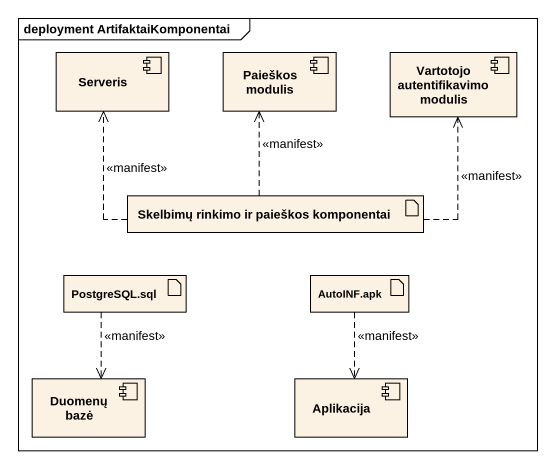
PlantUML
@startuml
mainframe deployment ArtifaktaiKomponentai
component Serveris
component "Paieškos modulis" as Paieškos_modulis
component "Vartotojo autentifikavimo modulis" as Vartotojo_autentifikavimo
artifact "Skelbimų rinkimo ir paieškos komponentai" as Skelbimų_rinkimo_ir
artifact "PostgreSQL.sql" as PostgreSQL_sql
artifact "AutoINF.apk" as AutoINF_apk
component "Duomenų bazė" as Duomenų_bazė
component Aplikacija
Skelbimų_rinkimo_ir .up.> Serveris : <<manifest>>
Skelbimų_rinkimo_ir .up.> Paieškos_modulis : <<manifest>>
Skelbimų_rinkimo_ir .up.> Vartotojo_autentifikavimo : <<manifest>>
PostgreSQL_sql ..> Duomenų_bazė : <<manifest>>
AutoINF_apk ..> Aplikacija : <<manifest>>
@enduml
